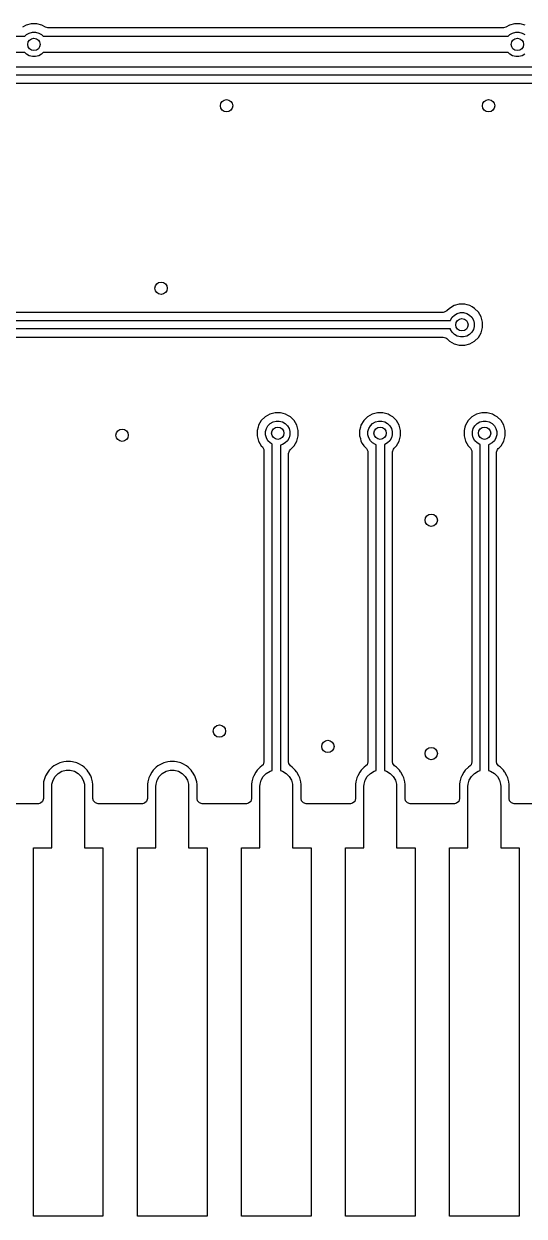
# Model space of a CAD drawing. Header units: inches. Extents: x 2.9 to 6.6, y -4.54 to -2.01.
# Drawn here: x 5.12 to 5.601, y -4.54 to -3.394 of the extents above; entities that cross this region are included whole.
import ezdxf

# ---------------------------------------------------------------- set-up
doc = ezdxf.new("R2010")
doc.units = ezdxf.units.IN
doc.header["$MEASUREMENT"] = 0
doc.layers.add('BLACK', color=7, linetype='CONTINUOUS')

msp = doc.modelspace()

# ---------------------------------------------------------------- linework, layer by layer
at = {"layer": 'BLACK', "linetype": 'CONTINUOUS'}
for p, q in [((5.1273, -3.3937), (5.1223, -3.395)), ((5.1325, -3.3937), (5.1273, -3.3937)), ((5.1375, -3.395), (5.1325, -3.3937)), ((5.5919, -3.3937), (5.5869, -3.395)), ((5.5971, -3.3937), (5.5919, -3.3937)), ((5.6021, -3.395), (5.5971, -3.3937)), ((4.678, -3.4055), (5.1212, -3.4055)), ((5.1223, -3.395), (5.119, -3.397)), ((5.1212, -3.4055), (5.1227, -3.404)), ((5.1223, -3.395), (5.1223, -3.395)), ((5.1223, -3.395), (5.1223, -3.395)), ((5.1223, -3.395), (5.1223, -3.395)), ((5.1227, -3.404), (5.1254, -3.4025)), ((5.1254, -3.4025), (5.1284, -3.4017)), ((5.1284, -3.4017), (5.1315, -3.4017)), ((5.1315, -3.4017), (5.1344, -3.4025)), ((5.1344, -3.4025), (5.1371, -3.404)), ((5.1371, -3.404), (5.1386, -3.4055)), ((5.1409, -3.397), (5.1375, -3.395)), ((5.1375, -3.395), (5.1375, -3.395)), ((5.1375, -3.395), (5.1375, -3.395)), ((5.1386, -3.4055), (5.5858, -3.4055)), ((5.1433, -3.3976), (5.1409, -3.397)), ((5.5811, -3.3976), (5.1433, -3.3976)), ((5.5835, -3.397), (5.5811, -3.3976)), ((5.5869, -3.395), (5.5835, -3.397)), ((5.5858, -3.4055), (5.5873, -3.404)), ((5.5869, -3.395), (5.5869, -3.395)), ((5.5869, -3.395), (5.5869, -3.395)), ((5.5869, -3.395), (5.5869, -3.395)), ((5.5873, -3.404), (5.59, -3.4025)), ((5.59, -3.4025), (5.5929, -3.4017)), ((5.5929, -3.4017), (5.596, -3.4017)), ((5.596, -3.4017), (5.599, -3.4025)), ((5.599, -3.4025), (5.6017, -3.404)), ((5.1212, -3.4213), (4.678, -3.4213)), ((5.1227, -3.4228), (5.1212, -3.4213)), ((5.1254, -3.4243), (5.1227, -3.4228)), ((5.1284, -3.4251), (5.1254, -3.4243)), ((5.1315, -3.4251), (5.1284, -3.4251)), ((5.1344, -3.4243), (5.1315, -3.4251)), ((5.1371, -3.4228), (5.1344, -3.4243)), ((5.1386, -3.4213), (5.1371, -3.4228)), ((5.5858, -3.4213), (5.1386, -3.4213)), ((5.5873, -3.4228), (5.5858, -3.4213)), ((5.59, -3.4243), (5.5873, -3.4228)), ((5.5929, -3.4251), (5.59, -3.4243)), ((5.596, -3.4251), (5.5929, -3.4251)), ((5.599, -3.4243), (5.596, -3.4251)), ((5.6017, -3.4228), (5.599, -3.4243)), ((4.6548, -3.435), (5.9767, -3.435)), ((5.9783, -3.4429), (4.6548, -3.4429)), ((4.6618, -3.4508), (5.9799, -3.4508)), ((5.5292, -3.6673), (5.5267, -3.6698)), ((5.5337, -3.6647), (5.5292, -3.6673)), ((5.5292, -3.6673), (5.5292, -3.6673)), ((5.5387, -3.6634), (5.5337, -3.6647)), ((5.5439, -3.6634), (5.5387, -3.6634)), ((5.5464, -3.664), (5.5439, -3.6634)), ((5.5489, -3.6647), (5.5464, -3.664)), ((5.5512, -3.666), (5.5489, -3.6647)), ((5.5534, -3.6673), (5.5512, -3.666)), ((5.5571, -3.671), (5.5534, -3.6673)), ((5.0898, -3.6791), (5.5303, -3.6791)), ((5.5233, -3.6712), (5.0968, -3.6712)), ((5.5243, -3.6711), (5.5233, -3.6712)), ((5.5267, -3.6698), (5.5243, -3.6711)), ((5.5303, -3.6791), (5.5304, -3.6786)), ((5.5304, -3.6786), (5.532, -3.6759)), ((5.532, -3.6759), (5.5341, -3.6737)), ((5.5341, -3.6737), (5.5368, -3.6722)), ((5.5368, -3.6722), (5.5398, -3.6714)), ((5.5398, -3.6714), (5.5429, -3.6714)), ((5.5429, -3.6714), (5.5459, -3.6722)), ((5.5459, -3.6722), (5.5485, -3.6737)), ((5.5485, -3.6737), (5.5507, -3.6759)), ((5.5507, -3.6759), (5.5523, -3.6786)), ((5.5523, -3.6786), (5.553, -3.6815)), ((5.5597, -3.6755), (5.5571, -3.671)), ((5.561, -3.6805), (5.5597, -3.6755)), ((5.561, -3.6857), (5.561, -3.6805)), ((5.5303, -3.687), (5.0898, -3.687)), ((5.5304, -3.6876), (5.5303, -3.687)), ((5.532, -3.6903), (5.5304, -3.6876)), ((5.5341, -3.6924), (5.532, -3.6903)), ((5.5507, -3.6903), (5.5485, -3.6924)), ((5.5523, -3.6876), (5.5507, -3.6903)), ((5.553, -3.6846), (5.5523, -3.6876)), ((5.553, -3.6815), (5.553, -3.6846)), ((5.5571, -3.6952), (5.5597, -3.6907)), ((5.5597, -3.6907), (5.561, -3.6857)), ((5.0968, -3.6949), (5.5233, -3.6949)), ((5.5233, -3.6949), (5.5259, -3.6957)), ((5.5259, -3.6957), (5.5267, -3.6963)), ((5.5267, -3.6963), (5.5292, -3.6988)), ((5.5292, -3.6988), (5.5337, -3.7014)), ((5.5337, -3.7014), (5.5387, -3.7028)), ((5.5368, -3.694), (5.5341, -3.6924)), ((5.5398, -3.6948), (5.5368, -3.694)), ((5.5387, -3.7028), (5.5387, -3.7028)), ((5.5387, -3.7028), (5.5439, -3.7028)), ((5.5429, -3.6948), (5.5398, -3.6948)), ((5.5459, -3.694), (5.5429, -3.6948)), ((5.5439, -3.7028), (5.5489, -3.7014)), ((5.5439, -3.7028), (5.5439, -3.7028)), ((5.5485, -3.6924), (5.5459, -3.694)), ((5.5489, -3.7014), (5.5534, -3.6988)), ((5.5534, -3.6988), (5.5571, -3.6952)), ((5.3521, -3.7716), (5.3484, -3.7753)), ((5.3566, -3.769), (5.3521, -3.7716)), ((5.3521, -3.7716), (5.3521, -3.7716)), ((5.3616, -3.7677), (5.3566, -3.769)), ((5.3668, -3.7677), (5.3616, -3.7677)), ((5.3693, -3.7684), (5.3668, -3.7677)), ((5.3718, -3.769), (5.3693, -3.7684)), ((5.3738, -3.7702), (5.3718, -3.769)), ((5.3763, -3.7716), (5.3738, -3.7702)), ((5.3799, -3.7753), (5.3763, -3.7716)), ((5.4505, -3.7716), (5.4468, -3.7753)), ((5.455, -3.769), (5.4505, -3.7716)), ((5.4505, -3.7716), (5.4505, -3.7716)), ((5.46, -3.7677), (5.455, -3.769)), ((5.4652, -3.7677), (5.46, -3.7677)), ((5.4677, -3.7684), (5.4652, -3.7677)), ((5.4702, -3.769), (5.4677, -3.7684)), ((5.4722, -3.7702), (5.4702, -3.769)), ((5.4747, -3.7716), (5.4722, -3.7702)), ((5.4784, -3.7753), (5.4747, -3.7716)), ((5.5509, -3.7716), (5.5472, -3.7753)), ((5.5554, -3.769), (5.5509, -3.7716)), ((5.5509, -3.7716), (5.5509, -3.7716)), ((5.5604, -3.7677), (5.5554, -3.769)), ((5.5656, -3.7677), (5.5604, -3.7677)), ((5.5681, -3.7684), (5.5656, -3.7677)), ((5.5706, -3.769), (5.5681, -3.7684)), ((5.5726, -3.7702), (5.5706, -3.769)), ((5.5751, -3.7716), (5.5726, -3.7702)), ((5.5788, -3.7753), (5.5751, -3.7716)), ((5.3453, -3.7817), (5.3445, -3.7848)), ((5.3458, -3.7798), (5.3453, -3.7817)), ((5.3484, -3.7753), (5.3458, -3.7798)), ((5.3484, -3.7753), (5.3484, -3.7753)), ((5.3525, -3.7859), (5.3533, -3.7829)), ((5.3533, -3.7829), (5.3548, -3.7802)), ((5.3548, -3.7802), (5.357, -3.778)), ((5.357, -3.778), (5.3597, -3.7765)), ((5.3597, -3.7765), (5.3626, -3.7757)), ((5.3626, -3.7757), (5.3657, -3.7757)), ((5.3657, -3.7757), (5.3687, -3.7765)), ((5.3687, -3.7765), (5.3714, -3.778)), ((5.3714, -3.778), (5.3735, -3.7802)), ((5.3735, -3.7802), (5.3751, -3.7829)), ((5.3751, -3.7829), (5.3759, -3.7859)), ((5.3825, -3.7798), (5.3799, -3.7753)), ((5.3839, -3.7848), (5.3825, -3.7798)), ((5.4437, -3.7817), (5.4429, -3.7848)), ((5.4442, -3.7798), (5.4437, -3.7817)), ((5.4468, -3.7753), (5.4442, -3.7798)), ((5.4468, -3.7753), (5.4468, -3.7753)), ((5.4509, -3.7859), (5.4517, -3.7829)), ((5.4517, -3.7829), (5.4532, -3.7802)), ((5.4532, -3.7802), (5.4554, -3.778)), ((5.4554, -3.778), (5.4581, -3.7765)), ((5.4581, -3.7765), (5.4611, -3.7757)), ((5.4611, -3.7757), (5.4641, -3.7757)), ((5.4641, -3.7757), (5.4671, -3.7765)), ((5.4671, -3.7765), (5.4698, -3.778)), ((5.4698, -3.778), (5.472, -3.7802)), ((5.472, -3.7802), (5.4735, -3.7829)), ((5.4735, -3.7829), (5.4743, -3.7859)), ((5.481, -3.7798), (5.4784, -3.7753)), ((5.4823, -3.7848), (5.481, -3.7798)), ((5.5441, -3.7817), (5.5433, -3.7848)), ((5.5446, -3.7798), (5.5441, -3.7817)), ((5.5472, -3.7753), (5.5446, -3.7798)), ((5.5472, -3.7753), (5.5472, -3.7753)), ((5.5513, -3.7859), (5.5521, -3.7829)), ((5.5521, -3.7829), (5.5536, -3.7802)), ((5.5536, -3.7802), (5.5558, -3.778)), ((5.5558, -3.778), (5.5585, -3.7765)), ((5.5585, -3.7765), (5.5615, -3.7757)), ((5.5615, -3.7757), (5.5645, -3.7757)), ((5.5645, -3.7757), (5.5675, -3.7765)), ((5.5675, -3.7765), (5.5702, -3.778)), ((5.5702, -3.778), (5.5724, -3.7802)), ((5.5724, -3.7802), (5.5739, -3.7829)), ((5.5739, -3.7829), (5.5747, -3.7859)), ((5.5814, -3.7798), (5.5788, -3.7753)), ((5.5827, -3.7848), (5.5814, -3.7798)), ((5.3445, -3.7848), (5.3445, -3.79)), ((5.3445, -3.79), (5.3451, -3.7925)), ((5.3451, -3.7925), (5.3458, -3.795)), ((5.3458, -3.795), (5.3471, -3.7973)), ((5.3525, -3.7889), (5.3525, -3.7859)), ((5.3533, -3.7919), (5.3525, -3.7889)), ((5.3548, -3.7946), (5.3533, -3.7919)), ((5.357, -3.7968), (5.3548, -3.7946)), ((5.3735, -3.7946), (5.3714, -3.7968)), ((5.3751, -3.7919), (5.3735, -3.7946)), ((5.3759, -3.7889), (5.3751, -3.7919)), ((5.3759, -3.7859), (5.3759, -3.7889)), ((5.3799, -3.7995), (5.3825, -3.795)), ((5.3825, -3.795), (5.3839, -3.79)), ((5.3839, -3.79), (5.3839, -3.7848)), ((5.4429, -3.7848), (5.4429, -3.79)), ((5.4429, -3.79), (5.4436, -3.7925)), ((5.4436, -3.7925), (5.4442, -3.795)), ((5.4442, -3.795), (5.4455, -3.7973)), ((5.4509, -3.7889), (5.4509, -3.7859)), ((5.4517, -3.7919), (5.4509, -3.7889)), ((5.4532, -3.7946), (5.4517, -3.7919)), ((5.4554, -3.7968), (5.4532, -3.7946)), ((5.472, -3.7946), (5.4698, -3.7968)), ((5.4735, -3.7919), (5.472, -3.7946)), ((5.4743, -3.7889), (5.4735, -3.7919)), ((5.4743, -3.7859), (5.4743, -3.7889)), ((5.4784, -3.7995), (5.481, -3.795)), ((5.481, -3.795), (5.4823, -3.79)), ((5.4823, -3.79), (5.4823, -3.7848)), ((5.5433, -3.7848), (5.5433, -3.79)), ((5.5433, -3.79), (5.544, -3.7925)), ((5.544, -3.7925), (5.5446, -3.795)), ((5.5446, -3.795), (5.5459, -3.7973)), ((5.5513, -3.7889), (5.5513, -3.7859)), ((5.5521, -3.7919), (5.5513, -3.7889)), ((5.5536, -3.7946), (5.5521, -3.7919)), ((5.5558, -3.7968), (5.5536, -3.7946)), ((5.5724, -3.7946), (5.5702, -3.7968)), ((5.5739, -3.7919), (5.5724, -3.7946)), ((5.5747, -3.7889), (5.5739, -3.7919)), ((5.5747, -3.7859), (5.5747, -3.7889)), ((5.5788, -3.7995), (5.5814, -3.795)), ((5.5814, -3.795), (5.5827, -3.79)), ((5.5827, -3.79), (5.5827, -3.7848)), ((5.3471, -3.7973), (5.3484, -3.7995)), ((5.3484, -3.7995), (5.3484, -3.7995)), ((5.3484, -3.7995), (5.3495, -3.8006)), ((5.3495, -3.8006), (5.3508, -3.803)), ((5.3508, -3.803), (5.3509, -3.8041)), ((5.3509, -3.8041), (5.3509, -4.1035)), ((5.3588, -3.7978), (5.357, -3.7968)), ((5.3588, -4.1119), (5.3588, -3.7978)), ((5.3687, -3.7983), (5.3667, -3.7988)), ((5.3667, -3.7988), (5.3667, -4.1119)), ((5.3714, -3.7968), (5.3687, -3.7983)), ((5.3746, -3.8069), (5.3754, -3.8042)), ((5.3746, -4.1035), (5.3746, -3.8069)), ((5.3754, -3.8042), (5.3761, -3.8034)), ((5.376, -3.8034), (5.378, -3.8015)), ((5.3761, -3.8034), (5.376, -3.8034)), ((5.378, -3.8015), (5.3799, -3.7995)), ((5.4455, -3.7973), (5.4468, -3.7995)), ((5.4468, -3.7995), (5.4468, -3.7995)), ((5.4468, -3.7995), (5.4495, -3.8022)), ((5.4495, -3.8022), (5.4508, -3.8046)), ((5.4508, -3.8046), (5.4509, -3.8056)), ((5.4509, -3.8056), (5.4509, -4.1035)), ((5.4581, -3.7983), (5.4554, -3.7968)), ((5.4588, -3.7985), (5.4581, -3.7983)), ((5.4588, -4.1119), (5.4588, -3.7985)), ((5.4671, -3.7983), (5.4667, -3.7984)), ((5.4667, -3.7984), (5.4667, -4.1119)), ((5.4698, -3.7968), (5.4671, -3.7983)), ((5.4746, -3.8053), (5.4754, -3.8026)), ((5.4746, -4.1035), (5.4746, -3.8053)), ((5.4754, -3.8026), (5.476, -3.8018)), ((5.476, -3.8018), (5.4765, -3.8013)), ((5.4765, -3.8013), (5.4784, -3.7995)), ((5.5459, -3.7973), (5.5472, -3.7995)), ((5.5472, -3.7995), (5.5472, -3.7995)), ((5.5472, -3.7995), (5.5495, -3.8018)), ((5.5495, -3.8018), (5.5508, -3.8042)), ((5.5508, -3.8042), (5.5509, -3.8052)), ((5.5509, -3.8052), (5.5509, -4.1035)), ((5.5585, -3.7983), (5.5558, -3.7968)), ((5.5588, -3.7984), (5.5585, -3.7983)), ((5.5588, -4.1119), (5.5588, -3.7984)), ((5.5675, -3.7983), (5.5667, -3.7985)), ((5.5667, -3.7985), (5.5667, -4.1119)), ((5.5702, -3.7968), (5.5675, -3.7983)), ((5.5746, -3.8057), (5.5754, -3.803)), ((5.5746, -4.1035), (5.5746, -3.8057)), ((5.5754, -3.803), (5.576, -3.8022)), ((5.576, -3.8022), (5.5769, -3.8013)), ((5.5769, -3.8013), (5.5788, -3.7995)), ((5.1546, -4.1045), (5.1527, -4.1053)), ((5.1586, -4.1034), (5.1546, -4.1045)), ((5.1607, -4.1032), (5.1586, -4.1034)), ((5.1649, -4.1032), (5.1607, -4.1032)), ((5.1607, -4.1032), (5.1607, -4.1032)), ((5.1669, -4.1034), (5.1649, -4.1032)), ((5.1649, -4.1032), (5.1649, -4.1032)), ((5.171, -4.1045), (5.1669, -4.1034)), ((5.1729, -4.1053), (5.171, -4.1045)), ((5.2546, -4.1045), (5.2527, -4.1053)), ((5.2586, -4.1034), (5.2546, -4.1045)), ((5.2607, -4.1032), (5.2586, -4.1034)), ((5.2649, -4.1032), (5.2607, -4.1032)), ((5.2607, -4.1032), (5.2607, -4.1032)), ((5.2669, -4.1034), (5.2649, -4.1032)), ((5.2649, -4.1032), (5.2649, -4.1032)), ((5.271, -4.1045), (5.2669, -4.1034)), ((5.2729, -4.1053), (5.271, -4.1045)), ((5.3509, -4.1035), (5.3502, -4.1062)), ((5.3749, -4.1052), (5.3746, -4.1035)), ((5.4509, -4.1035), (5.4502, -4.1062)), ((5.4749, -4.1052), (5.4746, -4.1035)), ((5.5509, -4.1035), (5.5502, -4.1062)), ((5.5749, -4.1052), (5.5746, -4.1035)), ((5.1432, -4.1133), (5.1411, -4.1169)), ((5.1445, -4.1116), (5.1432, -4.1133)), ((5.1474, -4.1087), (5.1445, -4.1116)), ((5.1491, -4.1074), (5.1474, -4.1087)), ((5.1527, -4.1053), (5.1491, -4.1074)), ((5.1503, -4.1174), (5.1532, -4.1145)), ((5.1527, -4.1053), (5.1527, -4.1053)), ((5.1532, -4.1145), (5.1568, -4.1124)), ((5.1568, -4.1124), (5.1607, -4.1114)), ((5.1607, -4.1114), (5.1648, -4.1114)), ((5.1648, -4.1114), (5.1688, -4.1124)), ((5.1688, -4.1124), (5.1724, -4.1145)), ((5.1724, -4.1145), (5.1753, -4.1174)), ((5.1765, -4.1074), (5.1729, -4.1053)), ((5.1729, -4.1053), (5.1729, -4.1053)), ((5.1782, -4.1087), (5.1765, -4.1074)), ((5.1811, -4.1116), (5.1782, -4.1087)), ((5.1821, -4.1129), (5.1811, -4.1116)), ((5.1824, -4.1133), (5.1821, -4.1129)), ((5.1845, -4.1169), (5.1824, -4.1133)), ((5.2432, -4.1133), (5.2411, -4.1169)), ((5.2445, -4.1116), (5.2432, -4.1133)), ((5.2474, -4.1087), (5.2445, -4.1116)), ((5.2491, -4.1074), (5.2474, -4.1087)), ((5.2527, -4.1053), (5.2491, -4.1074)), ((5.2503, -4.1174), (5.2532, -4.1145)), ((5.2527, -4.1053), (5.2527, -4.1053)), ((5.2532, -4.1145), (5.2568, -4.1124)), ((5.2568, -4.1124), (5.2607, -4.1114)), ((5.2607, -4.1114), (5.2648, -4.1114)), ((5.2648, -4.1114), (5.2688, -4.1124)), ((5.2688, -4.1124), (5.2724, -4.1145)), ((5.2724, -4.1145), (5.2753, -4.1174)), ((5.2765, -4.1074), (5.2729, -4.1053)), ((5.2729, -4.1053), (5.2729, -4.1053)), ((5.2782, -4.1087), (5.2765, -4.1074)), ((5.2811, -4.1116), (5.2782, -4.1087)), ((5.2821, -4.1129), (5.2811, -4.1116)), ((5.2824, -4.1133), (5.2821, -4.1129)), ((5.2845, -4.1169), (5.2824, -4.1133)), ((5.3432, -4.1133), (5.3411, -4.1169)), ((5.3445, -4.1116), (5.3432, -4.1133)), ((5.3474, -4.1087), (5.3445, -4.1116)), ((5.349, -4.1074), (5.3474, -4.1087)), ((5.3502, -4.1062), (5.349, -4.1074)), ((5.3503, -4.1174), (5.3532, -4.1145)), ((5.3532, -4.1145), (5.3568, -4.1124)), ((5.3568, -4.1124), (5.3588, -4.1119)), ((5.3667, -4.1119), (5.3688, -4.1124)), ((5.3688, -4.1124), (5.3724, -4.1145)), ((5.3724, -4.1145), (5.3753, -4.1174)), ((5.3765, -4.1074), (5.3749, -4.1052)), ((5.3782, -4.1087), (5.3765, -4.1074)), ((5.3811, -4.1116), (5.3782, -4.1087)), ((5.3821, -4.1129), (5.3811, -4.1116)), ((5.3824, -4.1133), (5.3821, -4.1129)), ((5.3845, -4.1169), (5.3824, -4.1133)), ((5.4432, -4.1133), (5.4411, -4.1169)), ((5.4445, -4.1116), (5.4432, -4.1133)), ((5.4474, -4.1087), (5.4445, -4.1116)), ((5.449, -4.1074), (5.4474, -4.1087)), ((5.4502, -4.1062), (5.449, -4.1074)), ((5.4503, -4.1174), (5.4532, -4.1145)), ((5.4532, -4.1145), (5.4568, -4.1124)), ((5.4568, -4.1124), (5.4588, -4.1119)), ((5.4667, -4.1119), (5.4688, -4.1124)), ((5.4688, -4.1124), (5.4724, -4.1145)), ((5.4724, -4.1145), (5.4753, -4.1174)), ((5.4765, -4.1074), (5.4749, -4.1052)), ((5.4782, -4.1087), (5.4765, -4.1074)), ((5.4811, -4.1116), (5.4782, -4.1087)), ((5.4821, -4.1129), (5.4811, -4.1116)), ((5.4824, -4.1133), (5.4821, -4.1129)), ((5.4845, -4.1169), (5.4824, -4.1133)), ((5.5432, -4.1133), (5.5411, -4.1169)), ((5.5445, -4.1116), (5.5432, -4.1133)), ((5.5474, -4.1087), (5.5445, -4.1116)), ((5.549, -4.1074), (5.5474, -4.1087)), ((5.5502, -4.1062), (5.549, -4.1074)), ((5.5503, -4.1174), (5.5532, -4.1145)), ((5.5532, -4.1145), (5.5568, -4.1124)), ((5.5568, -4.1124), (5.5588, -4.1119)), ((5.5667, -4.1119), (5.5688, -4.1124)), ((5.5688, -4.1124), (5.5724, -4.1145)), ((5.5724, -4.1145), (5.5753, -4.1174)), ((5.5765, -4.1074), (5.5749, -4.1052)), ((5.5782, -4.1087), (5.5765, -4.1074)), ((5.5811, -4.1116), (5.5782, -4.1087)), ((5.5821, -4.1129), (5.5811, -4.1116)), ((5.5824, -4.1133), (5.5821, -4.1129)), ((5.5845, -4.1169), (5.5824, -4.1133)), ((5.1392, -4.1228), (5.1389, -4.1249)), ((5.1389, -4.1249), (5.1389, -4.1388)), ((5.1403, -4.1188), (5.1392, -4.1228)), ((5.1411, -4.1169), (5.1403, -4.1188)), ((5.1411, -4.1169), (5.1411, -4.1169)), ((5.147, -4.127), (5.1472, -4.1249)), ((5.147, -4.186), (5.147, -4.127)), ((5.1472, -4.1249), (5.1482, -4.121)), ((5.1482, -4.121), (5.1503, -4.1174)), ((5.1753, -4.1174), (5.1773, -4.121)), ((5.1773, -4.121), (5.1784, -4.1249)), ((5.1784, -4.1249), (5.1785, -4.127)), ((5.1785, -4.127), (5.1785, -4.186)), ((5.1853, -4.1188), (5.1845, -4.1169)), ((5.1863, -4.1228), (5.1853, -4.1188)), ((5.1863, -4.1229), (5.1863, -4.1228)), ((5.1866, -4.1249), (5.1863, -4.1229)), ((5.1866, -4.1388), (5.1866, -4.1249)), ((5.2392, -4.1228), (5.2389, -4.1249)), ((5.2389, -4.1249), (5.2389, -4.1388)), ((5.2403, -4.1188), (5.2392, -4.1228)), ((5.2411, -4.1169), (5.2403, -4.1188)), ((5.2411, -4.1169), (5.2411, -4.1169)), ((5.247, -4.127), (5.2472, -4.1249)), ((5.247, -4.186), (5.247, -4.127)), ((5.2472, -4.1249), (5.2482, -4.121)), ((5.2482, -4.121), (5.2503, -4.1174)), ((5.2753, -4.1174), (5.2773, -4.121)), ((5.2773, -4.121), (5.2784, -4.1249)), ((5.2784, -4.1249), (5.2785, -4.127)), ((5.2785, -4.127), (5.2785, -4.186)), ((5.2853, -4.1188), (5.2845, -4.1169)), ((5.2863, -4.1228), (5.2853, -4.1188)), ((5.2863, -4.1229), (5.2863, -4.1228)), ((5.2866, -4.1249), (5.2863, -4.1229)), ((5.2866, -4.1388), (5.2866, -4.1249)), ((5.3392, -4.1228), (5.3389, -4.1249)), ((5.3389, -4.1249), (5.3389, -4.1388)), ((5.3403, -4.1188), (5.3392, -4.1228)), ((5.3411, -4.1169), (5.3403, -4.1188)), ((5.3411, -4.1169), (5.3411, -4.1169)), ((5.347, -4.127), (5.3472, -4.1249)), ((5.347, -4.186), (5.347, -4.127)), ((5.3472, -4.1249), (5.3482, -4.121)), ((5.3482, -4.121), (5.3503, -4.1174)), ((5.3753, -4.1174), (5.3773, -4.121)), ((5.3773, -4.121), (5.3784, -4.1249)), ((5.3784, -4.1249), (5.3785, -4.127)), ((5.3785, -4.127), (5.3785, -4.186)), ((5.3853, -4.1188), (5.3845, -4.1169)), ((5.3863, -4.1228), (5.3853, -4.1188)), ((5.3863, -4.1229), (5.3863, -4.1228)), ((5.3866, -4.1249), (5.3863, -4.1229)), ((5.3866, -4.1388), (5.3866, -4.1249)), ((5.4392, -4.1228), (5.4389, -4.1249)), ((5.4389, -4.1249), (5.4389, -4.1388)), ((5.4403, -4.1188), (5.4392, -4.1228)), ((5.4411, -4.1169), (5.4403, -4.1188)), ((5.4411, -4.1169), (5.4411, -4.1169)), ((5.447, -4.127), (5.4472, -4.1249)), ((5.447, -4.186), (5.447, -4.127)), ((5.4472, -4.1249), (5.4482, -4.121)), ((5.4482, -4.121), (5.4503, -4.1174)), ((5.4753, -4.1174), (5.4773, -4.121)), ((5.4773, -4.121), (5.4784, -4.1249)), ((5.4784, -4.1249), (5.4785, -4.127)), ((5.4785, -4.127), (5.4785, -4.186)), ((5.4853, -4.1188), (5.4845, -4.1169)), ((5.4863, -4.1228), (5.4853, -4.1188)), ((5.4863, -4.1229), (5.4863, -4.1228)), ((5.4866, -4.1249), (5.4863, -4.1229)), ((5.4866, -4.1388), (5.4866, -4.1249)), ((5.5392, -4.1228), (5.5389, -4.1249)), ((5.5389, -4.1249), (5.5389, -4.1388)), ((5.5403, -4.1188), (5.5392, -4.1228)), ((5.5411, -4.1169), (5.5403, -4.1188)), ((5.5411, -4.1169), (5.5411, -4.1169)), ((5.547, -4.127), (5.5472, -4.1249)), ((5.547, -4.186), (5.547, -4.127)), ((5.5472, -4.1249), (5.5482, -4.121)), ((5.5482, -4.121), (5.5503, -4.1174)), ((5.5753, -4.1174), (5.5773, -4.121)), ((5.5773, -4.121), (5.5784, -4.1249)), ((5.5784, -4.1249), (5.5785, -4.127)), ((5.5785, -4.127), (5.5785, -4.186)), ((5.5853, -4.1188), (5.5845, -4.1169)), ((5.5863, -4.1228), (5.5853, -4.1188)), ((5.5863, -4.1229), (5.5863, -4.1228)), ((5.5866, -4.1249), (5.5863, -4.1229)), ((5.5866, -4.1388), (5.5866, -4.1249)), ((5.1389, -4.1388), (5.1382, -4.1415)), ((5.1871, -4.1408), (5.1866, -4.1388)), ((5.2389, -4.1388), (5.2382, -4.1415)), ((5.2871, -4.1408), (5.2866, -4.1388)), ((5.3389, -4.1388), (5.3382, -4.1415)), ((5.3871, -4.1408), (5.3866, -4.1388)), ((5.4389, -4.1388), (5.4382, -4.1415)), ((5.4871, -4.1408), (5.4866, -4.1388)), ((5.5389, -4.1388), (5.5382, -4.1415)), ((5.5871, -4.1408), (5.5866, -4.1388)), ((5.1341, -4.1437), (5.0915, -4.1437)), ((5.1361, -4.1433), (5.1341, -4.1437)), ((5.1382, -4.1415), (5.1361, -4.1433)), ((5.1889, -4.1429), (5.1871, -4.1408)), ((5.1915, -4.1437), (5.1889, -4.1429)), ((5.2341, -4.1437), (5.1915, -4.1437)), ((5.2361, -4.1433), (5.2341, -4.1437)), ((5.2382, -4.1415), (5.2361, -4.1433)), ((5.2889, -4.1429), (5.2871, -4.1408)), ((5.2915, -4.1437), (5.2889, -4.1429)), ((5.3341, -4.1437), (5.2915, -4.1437)), ((5.3361, -4.1433), (5.3341, -4.1437)), ((5.3382, -4.1415), (5.3361, -4.1433)), ((5.3889, -4.1429), (5.3871, -4.1408)), ((5.3915, -4.1437), (5.3889, -4.1429)), ((5.4341, -4.1437), (5.3915, -4.1437)), ((5.4361, -4.1433), (5.4341, -4.1437)), ((5.4382, -4.1415), (5.4361, -4.1433)), ((5.4889, -4.1429), (5.4871, -4.1408)), ((5.4915, -4.1437), (5.4889, -4.1429)), ((5.5341, -4.1437), (5.4915, -4.1437)), ((5.5361, -4.1433), (5.5341, -4.1437)), ((5.5382, -4.1415), (5.5361, -4.1433)), ((5.5889, -4.1429), (5.5871, -4.1408)), ((5.5915, -4.1437), (5.5889, -4.1429)), ((5.6341, -4.1437), (5.5915, -4.1437)), ((5.1293, -4.5404), (5.1293, -4.186)), ((5.1293, -4.186), (5.147, -4.186)), ((5.1785, -4.186), (5.1962, -4.186)), ((5.1962, -4.186), (5.1962, -4.5404)), ((5.2293, -4.5404), (5.2293, -4.186)), ((5.2293, -4.186), (5.247, -4.186)), ((5.2785, -4.186), (5.2962, -4.186)), ((5.2962, -4.186), (5.2962, -4.5404)), ((5.3293, -4.5404), (5.3293, -4.186)), ((5.3293, -4.186), (5.347, -4.186)), ((5.3785, -4.186), (5.3962, -4.186)), ((5.3962, -4.186), (5.3962, -4.5404)), ((5.4293, -4.5404), (5.4293, -4.186)), ((5.4293, -4.186), (5.447, -4.186)), ((5.4785, -4.186), (5.4962, -4.186)), ((5.4962, -4.186), (5.4962, -4.5404)), ((5.5293, -4.5404), (5.5293, -4.186)), ((5.5293, -4.186), (5.547, -4.186)), ((5.5785, -4.186), (5.5962, -4.186)), ((5.5962, -4.186), (5.5962, -4.5404)), ((5.1962, -4.5404), (5.1293, -4.5404)), ((5.2962, -4.5404), (5.2293, -4.5404)), ((5.3962, -4.5404), (5.3293, -4.5404)), ((5.4962, -4.5404), (5.4293, -4.5404)), ((5.5962, -4.5404), (5.5293, -4.5404))]:
    msp.add_line(p, q, dxfattribs=at)
at = {"layer": 'BLACK'}
for centre in [(5.1299, -3.4134), (5.5945, -3.4134), (5.315, -3.4724), (5.5669, -3.4724), (5.252, -3.648), (5.5413, -3.6831), (5.2146, -3.7894), (5.3642, -3.7874), (5.4626, -3.7874), (5.563, -3.7874), (5.5118, -3.8711), (5.3081, -4.0738), (5.4124, -4.0886), (5.5118, -4.0955)]:
    msp.add_circle(centre, 0.00591, dxfattribs=at)

doc.saveas('drawing.dxf')
